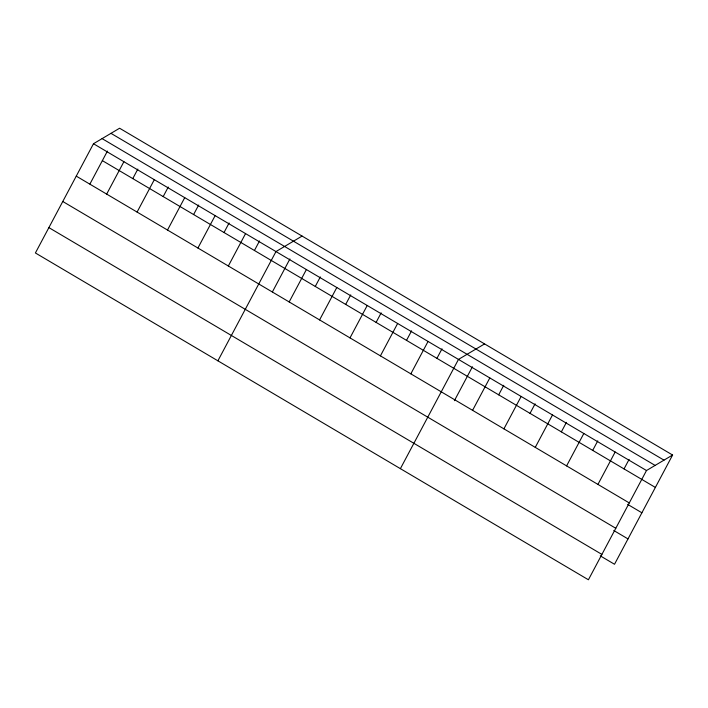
<?xml version="1.0" encoding="UTF-8"?>
<svg xmlns="http://www.w3.org/2000/svg" width="708" height="708" viewBox="0 0 708 708"><rect width="100%" height="100%" fill="white"/><g stroke="black" fill="none" stroke-linecap="round" stroke-linejoin="round"><path stroke-width="1.06" d="M93.483 143.733L35.4 252.968L588.41 579.772L646.501 470.528L672.6 455.032L119.59 128.228L93.483 143.733L646.501 470.528M89.916 184.036L107.43 151.096M106.669 194.098L123.9 161.698M132.777 178.602L137.839 169.07M137.087 212.073L154.317 179.673M163.194 196.576L168.256 187.045M167.504 230.047L184.735 197.647M193.611 214.551L198.674 205.019M197.921 248.021L215.143 215.621M224.02 232.525L229.091 222.993M228.339 265.996L245.561 233.596M254.438 250.499L259.509 240.968M217.896 360.815L275.978 251.57L302.077 236.074M272.412 291.882L289.917 258.942M289.165 301.944L306.396 269.544M315.272 286.448L320.335 276.916M319.582 319.919L336.813 287.519M345.69 304.422L350.752 294.891M350 337.893L367.222 305.493M376.098 322.397L381.169 312.865M380.417 355.867L397.639 323.468M406.516 340.371L411.587 330.84M410.835 373.842L428.057 341.442M436.933 358.345L441.996 348.814M400.392 468.661L458.474 359.416L484.573 343.92M454.386 400.701L472.413 366.788M472.581 410.339L489.812 377.939M498.689 394.834L503.751 385.311M503.919 428.853L521.15 396.453M530.026 413.357L535.089 403.826M535.257 447.376L552.488 414.976M561.364 431.871L566.427 422.349M566.595 465.891L583.826 433.491M592.702 450.394L597.764 440.863M597.933 484.414L615.163 452.014M624.04 468.908L629.102 459.386M672.6 455.032L614.517 564.267L600.269 555.851M110.97 133.343L663.989 460.147M102.094 138.618L655.112 465.413M102.359 160.627L655.378 487.431M76.26 176.124L629.27 502.928M627.651 504.37L641.89 512.787M62.773 201.488L615.792 528.283M613.756 530.496L627.996 538.912M48.879 227.613L601.897 554.408"/></g></svg>
